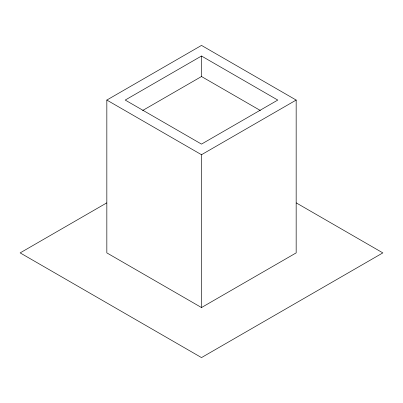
<?xml version="1.0" encoding="UTF-8"?>
<svg xmlns="http://www.w3.org/2000/svg" width="403" height="403" viewBox="0 0 403 403"><rect width="100%" height="100%" fill="white"/><g stroke="black" fill="none" stroke-linecap="round" stroke-linejoin="round"><path stroke-width="0.6" d="M106.835 100.065L201.5 45.408L296.165 100.065L296.165 252.888L201.5 307.544L106.835 252.888L106.835 100.065L201.5 154.717L296.165 100.065M201.5 56.017L125.212 100.065L201.5 144.108L277.788 100.065L201.5 56.017L201.5 76.52L142.647 110.498M106.74 202.895L20.15 252.888L201.5 357.592L382.85 252.888L296.26 202.895M201.5 76.52L260.353 110.498M201.5 154.717L201.5 307.544"/></g></svg>
